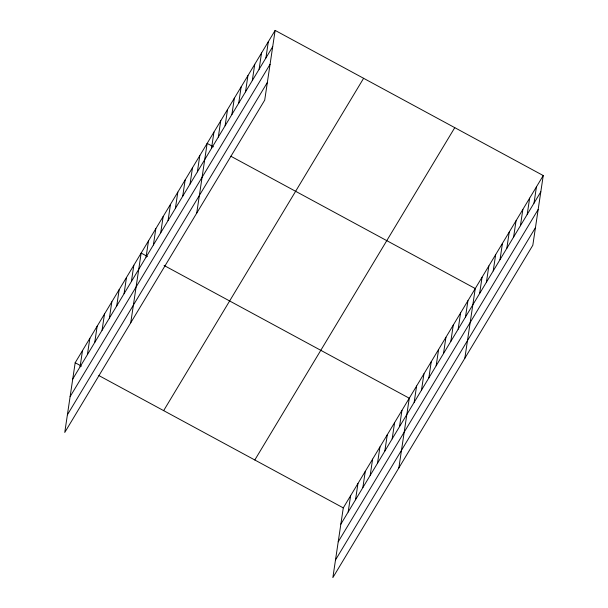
<?xml version="1.0" encoding="UTF-8"?>
<svg xmlns="http://www.w3.org/2000/svg" width="608" height="608" viewBox="0 0 608 608"><rect width="100%" height="100%" fill="white"/><g stroke="black" fill="none" stroke-linecap="round" stroke-linejoin="round"><path stroke-width="0.91" d="M275.135 30.4L75.179 362.733L64.76 432.448L264.716 100.115L275.135 30.4L543.24 175.552L532.821 245.267L332.865 577.6L343.284 507.885L543.24 175.552M80.074 366.822L82.506 350.542M87.408 354.639L89.84 338.36M94.734 342.456L97.174 326.177M102.068 330.266L104.5 313.986M109.402 318.083L111.834 301.804M116.736 305.9L119.168 289.621M124.062 293.71L126.494 277.43M131.396 281.527L133.828 265.248M130.743 322.78L141.162 253.065L147.478 256.485M146.057 257.154L148.496 240.874M153.391 244.971L155.823 228.692M160.725 232.788L163.157 216.509M168.059 220.598L170.491 204.318M175.385 208.415L177.817 192.136M182.719 196.232L185.151 179.953M190.053 184.042L192.485 167.762M197.38 171.859L199.812 155.58M196.726 213.112L207.146 143.389L213.469 146.817M211.516 148.375L213.948 132.096M218.31 137.074L220.742 120.794M225.112 125.772L227.544 109.493M231.906 114.471L234.338 98.192M238.708 103.178L241.14 86.898M245.503 91.876L247.935 75.597M252.305 80.575L254.737 64.296M259.099 69.274L261.531 52.995M265.901 57.98L268.333 41.701M348.186 511.974L350.618 495.695M355.52 499.791L357.952 483.512M362.847 487.608L365.286 471.329M370.181 475.418L372.613 459.139M377.515 463.235L379.947 446.956M384.841 451.052L387.281 434.773M392.175 438.862L394.607 422.583M399.509 426.679L401.941 410.4M398.856 467.932L409.275 398.217L164.069 265.468M414.17 402.306L416.602 386.027M421.504 390.123L423.936 373.844M428.838 377.933L431.27 361.654M436.164 365.75L438.604 349.471M443.498 353.567L445.93 337.288M450.832 341.377L453.264 325.098M458.166 329.194L460.598 312.915M465.492 317.011L467.924 300.732M464.839 358.264L475.258 288.542L230.842 156.226M479.621 293.527L482.06 277.248M486.423 282.226L488.855 265.947M493.225 270.925L495.657 254.646M500.019 259.624L502.451 243.344M506.821 248.33L509.253 232.051M513.616 237.029L516.048 220.75M520.418 225.728L522.85 209.448M527.212 214.426L529.644 198.147M534.014 203.133L536.446 186.854M72.74 379.012L272.696 46.679M70.11 396.644L270.066 64.311M67.389 414.816L267.345 82.483M163.651 410.628L363.607 78.303M254.813 459.982L454.769 127.65M340.852 524.164L540.808 191.832M338.223 541.796L538.179 209.464M335.502 559.968L535.458 227.635M75.179 362.733L81.495 366.153M98.876 375.562L343.284 507.885"/></g></svg>
